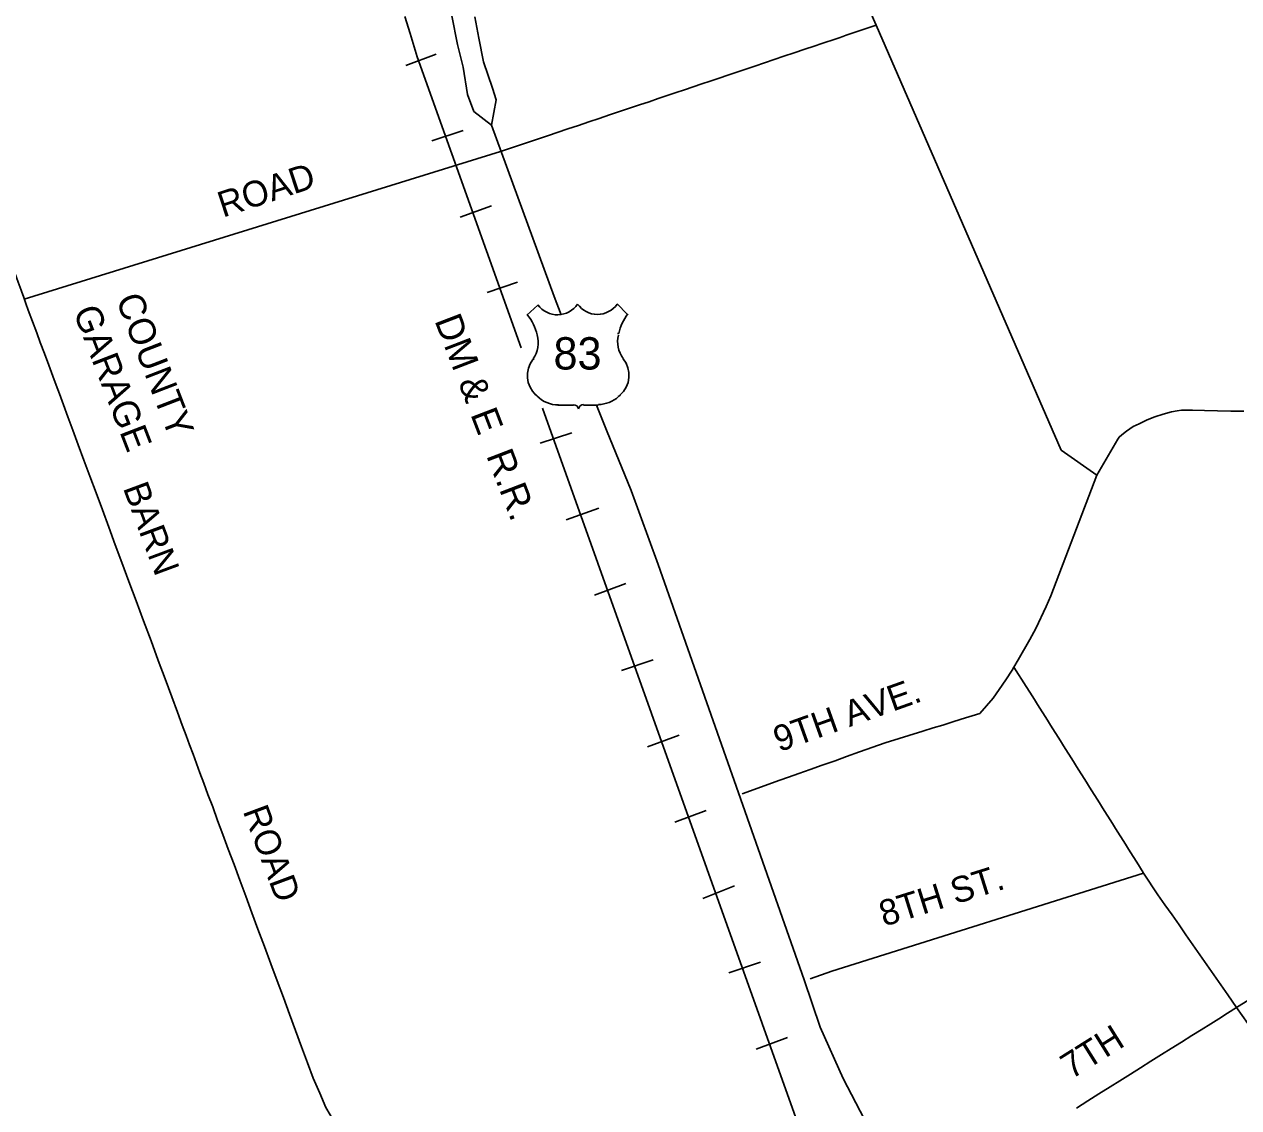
# Model space of a CAD drawing. Extents: x 1273685 to 1311991, y 16109961 to 16132859.
# Drawn here: x 1278990 to 1281174, y 16118356 to 16120304 of the extents above; entities that cross this region are included whole.
import ezdxf

# ---------------------------------------------------------------- set-up
doc = ezdxf.new("R2010")
doc.units = 0
for name, color, linetype in [('L3', 7, 'Continuous'), ('L4', 7, 'Continuous'), ('L47', 7, 'Continuous'), ('L48', 7, 'Continuous'), ('L49', 7, 'Continuous'), ('L50', 7, 'Continuous')]:
    doc.layers.add(name, color=color, linetype=linetype)

msp = doc.modelspace()

# ---------------------------------------------------------------- linework, layer by layer
at = {"layer": 'L3'}
for p, q in [((1280522.2, 16120302.4), (1280854.8, 16119538.5)), ((1280854.8, 16119538.5), (1280919.3, 16119493.4)), ((1281003.1, 16118777.4), (1280442.3, 16118601.4)), ((1280442.3, 16118601.4), (1280403.7, 16118587.6))]:
    msp.add_line(p, q, dxfattribs=at)
for points in [[(1280522.2, 16120302.4), (1280468.4, 16120284.3), (1280462.1, 16120282.2), (1280455.5, 16120279.9), (1280448.4, 16120277.6), (1280441.2, 16120275.1), (1280433.2, 16120272.5), (1280424.6, 16120269.6), (1280410.7, 16120264.9), (1280393.6, 16120259.2), (1280374.5, 16120252.7), (1280356.2, 16120246.5), (1280338.5, 16120240.6), (1280321.2, 16120234.8), (1280304.1, 16120229), (1280287.8, 16120223.5), (1280271.4, 16120218), (1280255.2, 16120212.6), (1280239.5, 16120207.3), (1280223.7, 16120202), (1280208.4, 16120196.8), (1280192.9, 16120191.6), (1280177.4, 16120186.4), (1280162.3, 16120181.4), (1280146.4, 16120176), (1280130.2, 16120170.5), (1280113.6, 16120164.9), (1280096.2, 16120159.1), (1280078.6, 16120153.2), (1280060.7, 16120147.1), (1280042.4, 16120141), (1280024.2, 16120134.8), (1280005.3, 16120128.5), (1279986.6, 16120122.2), (1279967.7, 16120115.9), (1279948.6, 16120109.4), (1279932.9, 16120104.1), (1279918.6, 16120099.3), (1279889.9, 16120089.6), (1279846.3, 16120075.3)], [(1278990, 16119809.9), (1279846.5, 16120075.4)], [(1281183.5, 16119608.1), (1281159.8, 16119608.6), (1281136.3, 16119609.1), (1281112.9, 16119609.6), (1281091.2, 16119610.1), (1281079.1, 16119610.3), (1281071.4, 16119609.9), (1281063.7, 16119608.9), (1281053.5, 16119606.9), (1281038.1, 16119602.9), (1281023.3, 16119598.3), (1281009.3, 16119592.6), (1280994.9, 16119585.8), (1280984.4, 16119580.7), (1280972.5, 16119572.4), (1280963.9, 16119566.1), (1280959.4, 16119561.8), (1280957, 16119557.8), (1280919.3, 16119493.4), (1280836.5, 16119276.1), (1280828, 16119257.1), (1280809, 16119217.6), (1280798.7, 16119197.8), (1280777.4, 16119161.1), (1280769.9, 16119148.3)], [(1280769.9, 16119148.3), (1280766.6, 16119142.8), (1280755.5, 16119125), (1280743.4, 16119108.2), (1280732.4, 16119092.2), (1280708.5, 16119064.5)], [(1281003.1, 16118777.4), (1281002.4, 16118778.9), (1280990.7, 16118797.5), (1280979, 16118816), (1280967.3, 16118834.6), (1280955.8, 16118853.2), (1280943.9, 16118871.8), (1280932.2, 16118890.4), (1280920.6, 16118909), (1280908.9, 16118927.6), (1280897.3, 16118946.1), (1280885.6, 16118964.7), (1280873.9, 16118983.3), (1280862.1, 16119001.9), (1280850.5, 16119020.5), (1280838.8, 16119039.1), (1280827.1, 16119057.7), (1280815.4, 16119076.3), (1280803.7, 16119094.9), (1280792, 16119113.5), (1280769.9, 16119148.3)], [(1280708.5, 16119064.5), (1280675.2, 16119054.3), (1280658, 16119049), (1280641.8, 16119043.9), (1280624.7, 16119038.7), (1280606, 16119032.9), (1280538.2, 16119012)], [(1280538.2, 16119012), (1280492.3, 16118995.6), (1280468.9, 16118987.3), (1280448.1, 16118979.9), (1280425.3, 16118971.8), (1280403.5, 16118964.1), (1280383.1, 16118956.8), (1280364.4, 16118950.1), (1280349.1, 16118944.7), (1280281.4, 16118920.2)], [(1281170.2, 16118536), (1281154.6, 16118558.6), (1281142, 16118576.6), (1281129.4, 16118594.7), (1281116.8, 16118612.7), (1281104.3, 16118630.8), (1281091.8, 16118648.8), (1281079.2, 16118666.7), (1281066.8, 16118684.8), (1281054.2, 16118702.8), (1281041.6, 16118720.8), (1281029, 16118738.8), (1281003.1, 16118777.4)], [(1281219.3, 16118566.9), (1281170.2, 16118536)], [(1281170.2, 16118536), (1281153.8, 16118525.6), (1281138.3, 16118515.9), (1281124, 16118507), (1281106.7, 16118496.1), (1281089.9, 16118485.6), (1281071.1, 16118473.7), (1281052.9, 16118462.4), (1281035.6, 16118451.5), (1281016.4, 16118439.5), (1280997.8, 16118427.8), (1280979.4, 16118416.2), (1280960.2, 16118404.1), (1280943, 16118393.4), (1280922.7, 16118380.6), (1280903.1, 16118368.3), (1280882.2, 16118355.2)], [(1281170.2, 16118536), (1281262.1, 16118406.9), (1281271.6, 16118393.6), (1281291.7, 16118365.3)]]:
    msp.add_lwpolyline(points, dxfattribs=at)
at = {"layer": 'L4'}
for p, q in [((1279769, 16120267.5), (1279758.8, 16120319.3)), ((1279807.2, 16120279.3), (1279800.1, 16120317.2)), ((1279779.4, 16120226.7), (1279769, 16120267.5)), ((1279815.9, 16120236.7), (1279807.2, 16120279.3)), ((1279786.9, 16120177.6), (1279779.4, 16120226.7)), ((1279779.4, 16120226.7), (1279779.4, 16120226.7)), ((1279831.9, 16120189), (1279815.9, 16120236.7)), ((1279786.9, 16120177.6), (1279786.9, 16120177.6)), ((1279798.7, 16120147.1), (1279786.9, 16120177.6)), ((1279838.7, 16120168.1), (1279831.9, 16120189)), ((1279830.3, 16120122.7), (1279838.7, 16120168.1)), ((1279838.7, 16120168.1), (1279838.7, 16120168.1)), ((1279830.3, 16120122.7), (1279798.7, 16120147.1)), ((1279798.7, 16120147.1), (1279798.7, 16120147.1)), ((1279942.9, 16119814.8), (1279830.3, 16120122.7)), ((1279955.8, 16119781.9), (1279942.9, 16119814.8)), ((1280037.1, 16119574.4), (1280019.4, 16119619.4)), ((1280081.3, 16119465.9), (1280037.1, 16119574.4)), ((1280130, 16119332.5), (1280081.3, 16119465.9)), ((1280274.8, 16118921.9), (1280130, 16119332.5)), ((1280392.9, 16118585.6), (1280274.8, 16118921.9)), ((1280421.7, 16118500.8), (1280392.9, 16118585.6)), ((1280462.6, 16118408.4), (1280421.7, 16118500.8)), ((1280586.9, 16118169.9), (1280462.6, 16118408.4))]:
    msp.add_line(p, q, dxfattribs=at)
for points in [[(1280522.2, 16120302.4), (1280499.2, 16120354.9)], [(1278797.6, 16120338.2), (1278810.1, 16120303.9), (1278823.1, 16120268.4), (1278836.1, 16120232.5), (1278848.8, 16120197.6), (1278862.2, 16120161), (1278875, 16120125.7), (1278887.9, 16120090.4), (1278900.9, 16120054.6), (1278913.9, 16120019), (1278927, 16119982.8), (1278940.5, 16119945.6), (1278953.2, 16119910.8), (1278964.3, 16119880.5), (1278972.8, 16119857), (1278978.9, 16119840.1), (1278982.4, 16119830.6), (1278984.2, 16119825.7), (1278984.8, 16119824.2), (1278985.5, 16119822.3), (1278986.6, 16119819.2), (1278989, 16119812.5), (1278992.8, 16119802.2), (1278997.1, 16119790.3)], [(1278997.1, 16119790.3), (1279012.4, 16119749), (1279018.8, 16119731.7), (1279026.1, 16119712.1), (1279034, 16119691.1), (1279041.2, 16119671.6), (1279047.2, 16119655.4), (1279053.2, 16119639.4), (1279060.3, 16119619.8), (1279068.4, 16119598.2), (1279077.3, 16119574), (1279087, 16119547.9), (1279097.2, 16119520.5), (1279108, 16119491.6), (1279119, 16119461.8), (1279130.4, 16119431.2), (1279142, 16119399.9), (1279153.7, 16119368.3), (1279165.7, 16119336.1), (1279178.3, 16119302.1), (1279191.2, 16119267.2), (1279204.5, 16119231.5), (1279217.9, 16119195.4), (1279231, 16119160.2), (1279243.3, 16119126.8), (1279255.2, 16119095), (1279265.4, 16119067.1), (1279274.1, 16119044), (1279281, 16119025.2), (1279287.2, 16119008.4), (1279293.5, 16118991.8), (1279299.6, 16118975.1), (1279305.9, 16118958.1), (1279312.7, 16118939.7), (1279320.3, 16118919.3), (1279328.8, 16118896.7), (1279337.6, 16118872.6), (1279347.2, 16118847), (1279356.9, 16118820.8), (1279367.2, 16118793.1), (1279377.6, 16118765), (1279388.3, 16118736.1), (1279399.3, 16118706.5), (1279410.3, 16118676.8), (1279421.8, 16118645.7), (1279433.4, 16118614.7), (1279444.7, 16118584.3), (1279455.9, 16118554), (1279466.9, 16118524.3), (1279477.9, 16118494.8), (1279488.7, 16118465.3), (1279499.4, 16118436.8), (1279509.7, 16118409), (1279521.4, 16118382.1), (1279532.6, 16118356.3), (1279547.9, 16118329.9)]]:
    msp.add_lwpolyline(points, dxfattribs=at)
at = {"layer": 'L48'}
for p, q in [((1279893.8, 16119781.1), (1279913.8, 16119799.1)), ((1280074, 16119783.1), (1280056, 16119801.1)), ((1279911.8, 16119745.1), (1279911.8, 16119745.1)), ((1280058, 16119747.1), (1280058, 16119749.1)), ((1279905.8, 16119701), (1279905.8, 16119703)), ((1280068, 16119703), (1280068, 16119703)), ((1279911.8, 16119636.9), (1279909.8, 16119636.9)), ((1280058, 16119634.9), (1280062, 16119636.9)), ((1279949.8, 16119618.9), (1279977.9, 16119618.9)), ((1280021.9, 16119618.9), (1279995.9, 16119618.9))]:
    msp.add_line(p, q, dxfattribs=at)
for centre, major_axis, start_param, end_param in [((1279826.9, 16119726.2), (6.8, -87.4), 1.716761, 2.172641), ((1279948.8, 16119825.2), (3.4, -43.4), 5.266693, 7.188687), ((1280020.7, 16119825.9), (3.4, -43.4), 5.240664, 7.168591), ((1280144.6, 16119729.3), (6.8, -87.4), 3.973511, 4.415844), ((1279861.4, 16119731.3), (4.1, -52.7), 0.910344, 1.762529), ((1280109.9, 16119733.7), (4.1, -52.7), 4.412589, 5.257952), ((1279942.1, 16119672.2), (3.7, -47.2), 3.973036, 5.462301), ((1280030.4, 16119673), (3.7, -47.2), 0.635529, 2.170612), ((1279950.4, 16119673.8), (4.2, -54), 5.412218, 6.21467), ((1280022.1, 16119674.5), (4.2, -54), 6.21467, 6.947513), ((1279978, 16119610.9), (0.71, -9), 1.683266, 3.073078), ((1279995.7, 16119611.1), (0.71, -9), 3.073078, 4.46289)]:
    msp.add_ellipse(centre, major_axis=major_axis, ratio=0.998111, start_param=start_param, end_param=end_param, dxfattribs=at)
at = {"layer": 'L50'}
for p, q in [((1279730.8, 16120250.6), (1279676.3, 16120229.8)), ((1279730.8, 16120250.6), (1279676.3, 16120229.8)), ((1279730.8, 16120250.6), (1279676.3, 16120229.8)), ((1279779.5, 16120113.1), (1279723.1, 16120094.4)), ((1279779.5, 16120113.1), (1279723.1, 16120094.4)), ((1279779.5, 16120113.1), (1279723.1, 16120094.4)), ((1279830.3, 16119977.7), (1279773.8, 16119957)), ((1279830.3, 16119977.7), (1279773.8, 16119957)), ((1279830.3, 16119977.7), (1279773.8, 16119957)), ((1279877, 16119840.2), (1279822.5, 16119821.5)), ((1279877, 16119840.2), (1279822.5, 16119821.5)), ((1279877, 16119840.2), (1279822.5, 16119821.5)), ((1279974.6, 16119569.4), (1279918.1, 16119550.7)), ((1279974.6, 16119569.4), (1279918.1, 16119550.7)), ((1279974.6, 16119569.4), (1279918.1, 16119550.7)), ((1280023.3, 16119433.9), (1279964.8, 16119413.2)), ((1280023.3, 16119433.9), (1279964.8, 16119413.2)), ((1280023.3, 16119433.9), (1279964.8, 16119413.2)), ((1280072.1, 16119298.5), (1280015.6, 16119277.8)), ((1280072.1, 16119298.5), (1280015.6, 16119277.8)), ((1280072.1, 16119298.5), (1280015.6, 16119277.8)), ((1280120.8, 16119161), (1280064.3, 16119142.3)), ((1280120.8, 16119161), (1280064.3, 16119142.3)), ((1280120.8, 16119161), (1280064.3, 16119142.3)), ((1280167.6, 16119025.6), (1280111.1, 16119004.9)), ((1280167.6, 16119025.6), (1280111.1, 16119004.9)), ((1280167.6, 16119025.6), (1280111.1, 16119004.9)), ((1280216.4, 16118890.2), (1280159.8, 16118869.5)), ((1280216.4, 16118890.2), (1280159.8, 16118869.5)), ((1280216.4, 16118890.2), (1280159.8, 16118869.5)), ((1280267.1, 16118754.7), (1280210.6, 16118732)), ((1280267.1, 16118754.7), (1280210.6, 16118732)), ((1280267.1, 16118754.7), (1280210.6, 16118732)), ((1280313.9, 16118617.3), (1280257.4, 16118598.6)), ((1280313.9, 16118617.3), (1280257.4, 16118598.6)), ((1280313.9, 16118617.3), (1280257.4, 16118598.6)), ((1280362.6, 16118481.9), (1280306.1, 16118461.2)), ((1280362.6, 16118481.9), (1280306.1, 16118461.2)), ((1280362.6, 16118481.9), (1280306.1, 16118461.2))]:
    msp.add_line(p, q, dxfattribs=at)
for points in [[(1279674.4, 16120318.1), (1279683.7, 16120287.8), (1279692.9, 16120257.5), (1279696.7, 16120245.4)], [(1279674.4, 16120318.1), (1279683.7, 16120287.8), (1279692.9, 16120257.5), (1279696.7, 16120245.4)], [(1279674.4, 16120318.1), (1279683.7, 16120287.8), (1279692.9, 16120257.5), (1279696.7, 16120245.4)], [(1279883.4, 16119722.1), (1279696.7, 16120245.4)], [(1279883.4, 16119722.1), (1279696.7, 16120245.4)], [(1279883.4, 16119722.1), (1279696.7, 16120245.4)], [(1280808.4, 16117130.4), (1279922.1, 16119613.6)], [(1280808.4, 16117130.4), (1279922.1, 16119613.6)], [(1280808.4, 16117130.4), (1279922.1, 16119613.6)]]:
    msp.add_lwpolyline(points, dxfattribs=at)

# ---------------------------------------------------------------- texts
at = {"layer": 'L47'}
msp.add_text('83', height=58.07, dxfattribs=at).set_placement((1279941.8, 16119683.3))
at = {"layer": 'L48'}
for s, rotation, p in [('ROAD', 18.2352, (1279347.2, 16119956.2)), ('BARN', 290.3532, (1279167, 16119470.4)), ('9TH AVE.', 19.6364, (1280347.6, 16118995)), ('ROAD', 290.4243, (1279382.6, 16118889.3)), ('8TH ST.', 17.4217, (1280536.4, 16118681.2)), ('7TH', 32.1072, (1280873, 16118406.1))]:
    msp.add_text(s, height=46.31, rotation=rotation, dxfattribs=at).set_placement(p)
at = {"layer": 'L49'}
for s, p in [('COUNTY', (1279154.2, 16119809.7)), ('GARAGE', (1279077.3, 16119788))]:
    msp.add_text(s, height=48, rotation=291.0838, dxfattribs=at).set_placement(p)
at = {"layer": 'L50'}
msp.add_text('DM & E  R.R.', height=48.601, rotation=290.9739, dxfattribs=at).set_placement((1279727.3, 16119771.6))
msp.add_text('DM & E  R.R.', height=48.601, rotation=290.9739, dxfattribs=at).set_placement((1279727.3, 16119771.6))
msp.add_text('DM & E  R.R.', height=48.601, rotation=290.9739, dxfattribs=at).set_placement((1279727.3, 16119771.6))

doc.saveas('drawing.dxf')
